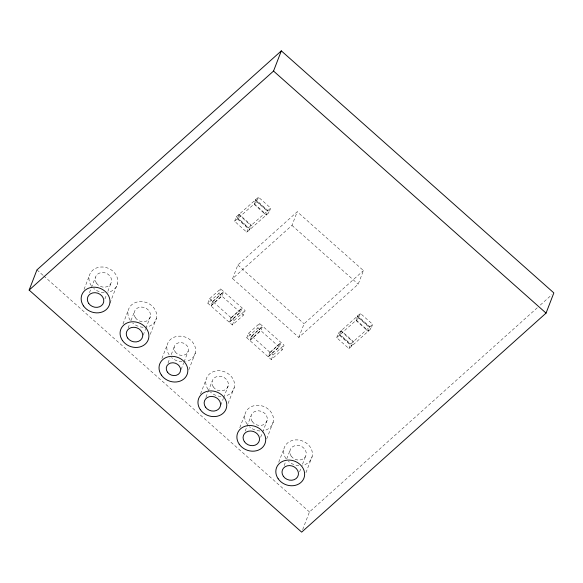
<?xml version="1.0" encoding="UTF-8"?>
<svg xmlns="http://www.w3.org/2000/svg" width="583" height="583" viewBox="0 0 583 583"><rect width="100%" height="100%" fill="white"/><g stroke="black" fill="none" stroke-linecap="round" stroke-linejoin="round"><path stroke-width="0.44" stroke-dasharray="2.92 2.19" d="M84.069 289.357L89.265 275.89M89.461 292.724L91.086 288.519M91.407 287.681L95.306 277.581M104.925 298.911L106.551 294.707M107.848 291.34L111.426 282.085M109.998 303.131L117.467 283.775M122.998 323.937L128.194 310.469M128.071 328.149L129.696 323.937M130.993 320.577L134.236 312.16M143.214 335.174L145.488 329.286M145.808 328.44L150.356 316.664M150.232 334.343L156.397 318.354M161.928 358.509L167.124 345.049M168.006 363.005L169.959 357.955M171.256 354.595L174.179 347.016M234.606 221.285L236.363 216.738L258.502 197.163L270.701 208.109L268.945 212.657L246.806 232.231L234.606 221.285L256.746 201.703L258.502 197.163M181.138 369.469L183.732 362.743M184.06 361.897L188.28 350.959M207.861 303.24L209.618 298.693L220.614 288.84L245.137 310.622L243.381 315.163L232.391 325.015L207.861 303.24L218.858 293.38L220.614 288.84M188.834 369.76L195.334 352.934M246.806 232.231L248.562 227.691L270.701 208.109M232.602 278.608L237.857 264.974L297.235 211.76L363.449 270.57L358.195 284.198L298.817 337.419L232.602 278.608L291.981 225.388L297.235 211.76M200.537 393.933L206.061 379.628M232.391 325.015L234.14 320.475L245.137 310.622M205.93 397.3L207.883 392.257M208.204 391.412L212.103 381.318M220.753 405.17L223.347 398.444M223.675 397.599L228.215 385.822M246.798 337.812L248.547 333.272L259.544 323.419L284.067 345.194L282.318 349.742L271.321 359.594L246.798 337.812L257.795 327.959L259.544 323.419M228.091 403.494L234.264 387.513M239.795 427.667L244.991 414.207M271.321 359.594L273.07 355.054L284.067 345.194M245.188 431.041L251.033 415.898M298.817 337.419L304.078 323.784L363.449 270.57M260.659 437.228L262.277 433.023M262.605 432.178L267.152 420.401M266.701 438.919L273.194 422.085M278.725 462.246L283.921 448.786M284.118 465.62L285.422 462.253M286.719 458.887L289.962 450.47M336.668 337.681L338.424 333.133L360.411 313.428L372.675 324.316L370.919 328.863L348.933 348.568L336.668 337.681L358.662 317.968L360.411 313.428M299.589 471.807L301.214 467.595M302.511 464.236L306.082 454.973M348.933 348.568L350.682 344.028L372.675 324.316M305.958 472.653L312.124 456.664M302.65 529.612L309.464 511.94L537.606 307.474M212.489 301.921L223.486 292.068M211.126 305.456L222.123 295.603M230.883 318.26L241.879 308.4M229.52 321.794L240.517 311.934M251.419 336.5L262.416 326.64M250.056 340.035L261.053 330.175M269.812 352.832L280.809 342.979M268.45 356.366L279.446 346.513M540.31 305.047L551.817 294.736M291.981 225.388L358.195 284.198M357.466 316.394L369.731 327.282M358.662 317.968L370.919 328.863M356.104 319.929L368.369 330.816M340.975 331.18L353.24 342.068M338.424 333.133L350.682 344.028M339.612 334.708L351.87 345.602M237.857 264.974L304.078 323.784M218.858 293.38L243.381 315.163M257.795 327.959L282.318 349.742M209.618 298.693L234.14 320.475M248.547 333.272L273.07 355.054M36.94 269.893L43.062 275.322M43.74 275.927L309.464 511.94M255.543 200.115L267.735 211.061M256.746 201.703L268.945 212.657M254.173 203.649L266.373 214.595M238.935 214.799L251.135 225.745M236.363 216.738L248.562 227.691M237.572 218.334L249.764 229.279M285.954 458.588A14.67 12.556 21.1 0 1 291.23 440.821A14.67 12.556 21.1 0 1 311.278 448.939A14.67 12.556 21.1 0 1 302.504 465.292M298.809 465.562A14.67 12.556 21.1 0 1 288.403 461.35M247.024 424.009A14.67 12.556 21.1 0 1 252.301 406.242A14.67 12.556 21.1 0 1 272.348 414.36A14.67 12.556 21.1 0 1 263.574 430.713M259.872 430.983A14.67 12.556 21.1 0 1 249.473 426.771M208.087 389.429A14.67 12.556 21.1 0 1 213.094 371.772A14.67 12.556 21.1 0 1 233.156 379.249A14.67 12.556 21.1 0 1 225.526 395.93M220.942 396.404A14.67 12.556 21.1 0 1 210.536 392.191M169.157 354.85A14.67 12.556 21.1 0 1 174.434 337.083A14.67 12.556 21.1 0 1 194.482 345.202A14.67 12.556 21.1 0 1 185.707 361.555M182.013 361.824A14.67 12.556 21.1 0 1 171.606 357.612M130.228 320.271A14.67 12.556 21.1 0 1 135.504 302.504A14.67 12.556 21.1 0 1 155.552 310.622A14.67 12.556 21.1 0 1 146.778 326.976M143.083 327.245A14.67 12.556 21.1 0 1 132.676 323.033M91.291 285.699A14.67 12.556 21.1 0 1 96.574 267.932A14.67 12.556 21.1 0 1 116.622 276.043A14.67 12.556 21.1 0 1 107.848 292.396M104.146 292.666A14.67 12.556 21.1 0 1 93.746 288.454M239.132 214.289L237.376 218.836L249.575 229.782L251.324 225.242L239.132 214.289M212.686 301.418L210.929 305.958L221.926 296.106L223.675 291.558L212.686 301.418M255.733 199.605L253.984 204.152L266.176 215.098L267.932 210.558L255.733 199.605M231.079 317.75L229.323 322.297L240.32 312.444L242.069 307.897L231.079 317.75M251.616 335.997L249.859 340.538L260.856 330.685L262.612 326.137L251.616 335.997M270.009 352.329L268.253 356.876L279.25 347.016L281.006 342.476L270.009 352.329M341.172 330.67L339.415 335.218L351.68 346.105L353.429 341.565L341.172 330.67M357.663 315.891L355.907 320.431L368.172 331.326L369.928 326.779L357.663 315.891M252.191 421.494A8.381 7.178 21.1 0 0 266.438 422.128A8.381 7.178 21.1 0 0 258.648 410.811A8.381 7.178 21.1 0 0 252.191 421.494M213.261 386.915A8.381 7.178 21.1 0 0 227.508 387.549A8.381 7.178 21.1 0 0 219.711 376.232A8.381 7.178 21.1 0 0 213.261 386.915M175.192 351.921A7.331 6.282 21.1 0 0 187.653 352.475A7.331 6.282 21.1 0 0 180.839 342.571A7.331 6.282 21.1 0 0 175.192 351.921M135.402 317.764A8.381 7.178 21.1 0 0 149.642 318.398A8.381 7.178 21.1 0 0 141.851 307.073A8.381 7.178 21.1 0 0 135.402 317.764M96.465 283.185A8.381 7.178 21.1 0 0 110.712 283.819A8.381 7.178 21.1 0 0 102.914 272.501A8.381 7.178 21.1 0 0 96.465 283.185M291.128 456.074A8.381 7.178 21.1 0 0 305.368 456.708A8.381 7.178 21.1 0 0 297.578 445.39A8.381 7.178 21.1 0 0 291.128 456.074"/><path stroke-width="0.87" d="M29.15 290.086L36.94 269.893L281.327 50.867L553.85 292.914L546.06 313.107L301.673 532.133L29.15 290.086L273.536 71.06L281.327 50.867M273.536 71.06L546.06 313.107M205.471 407.116A8.381 7.178 21.1 0 0 219.711 407.75A8.381 7.178 21.1 0 0 211.921 396.425A8.381 7.178 21.1 0 0 205.471 407.116M167.401 372.114A7.331 6.282 21.1 0 0 179.863 372.668A7.331 6.282 21.1 0 0 173.042 362.764A7.331 6.282 21.1 0 0 167.401 372.114M127.604 337.958A8.381 7.178 21.1 0 0 141.851 338.592A8.381 7.178 21.1 0 0 134.054 327.274A8.381 7.178 21.1 0 0 127.604 337.958M88.674 303.379A8.381 7.178 21.1 0 0 102.914 304.013A8.381 7.178 21.1 0 0 95.124 292.695A8.381 7.178 21.1 0 0 88.674 303.379M244.401 441.688A8.381 7.178 21.1 0 0 258.648 442.322A8.381 7.178 21.1 0 0 250.85 431.005A8.381 7.178 21.1 0 0 244.401 441.688M239.227 444.202A14.67 12.556 21.1 0 0 264.157 445.317A14.67 12.556 21.1 0 0 250.515 425.503A14.67 12.556 21.1 0 0 239.227 444.202M200.297 409.623A14.67 12.556 21.1 0 0 225.22 410.738A14.67 12.556 21.1 0 0 211.585 390.923A14.67 12.556 21.1 0 0 200.297 409.623M161.367 375.044A14.67 12.556 21.1 0 0 186.29 376.159A14.67 12.556 21.1 0 0 172.655 356.351A14.67 12.556 21.1 0 0 161.367 375.044M122.43 340.472A14.67 12.556 21.1 0 0 147.361 341.58A14.67 12.556 21.1 0 0 133.718 321.772A14.67 12.556 21.1 0 0 122.43 340.472M83.5 305.893A14.67 12.556 21.1 0 0 108.423 307.001A14.67 12.556 21.1 0 0 94.789 287.193A14.67 12.556 21.1 0 0 83.5 305.893M278.164 478.781A14.67 12.556 21.1 0 0 303.087 479.889A14.67 12.556 21.1 0 0 289.445 460.082A14.67 12.556 21.1 0 0 278.164 478.781M283.338 476.267A8.381 7.178 21.1 0 0 297.578 476.901A8.381 7.178 21.1 0 0 289.787 465.584A8.381 7.178 21.1 0 0 283.338 476.267"/></g></svg>
